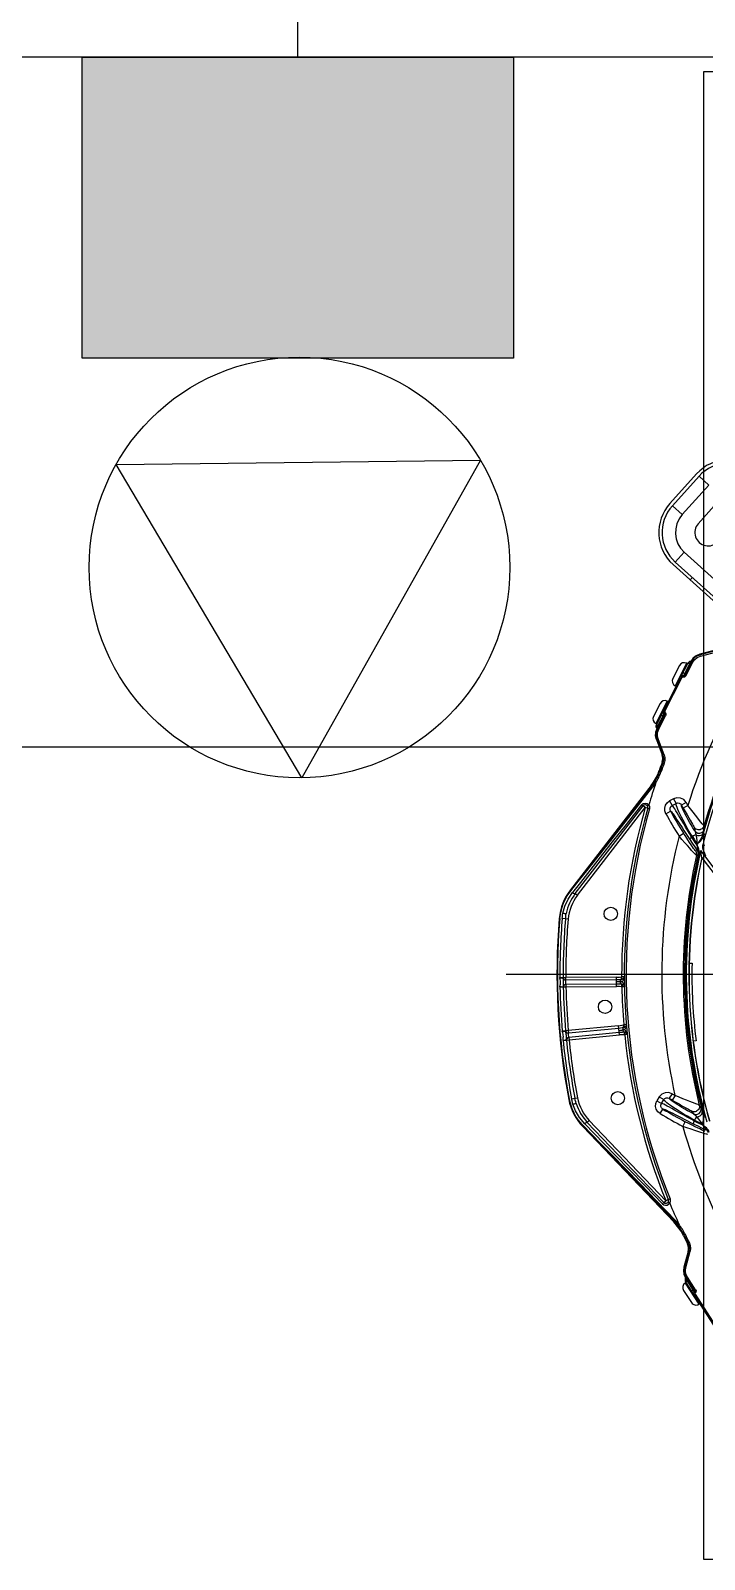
# Model space of a CAD drawing. Header units: metres. Extents: x -367 to 374, y -238 to 224.
# Drawn here: x 350.144 to 350.397, y 176.495 to 177.07 of the extents above; entities that cross this region are included whole.
import ezdxf
from ezdxf.enums import TextEntityAlignment as Align

# ---------------------------------------------------------------- set-up
doc = ezdxf.new("R2010")
doc.units = ezdxf.units.M
for name, color, linetype in [('ARCOND3', 3, 'Continuous'), ('EL-FIO', 3, 'Continuous'), ('ELE-ALIMENTADORES', 160, 'Continuous'), ('LA_BAU_BASES GERAIS_R00$0$ARQ-XREF-ATT', 8, 'Continuous'), ('LA_BAU_BASES GERAIS_R00$0$BASE', 253, 'Continuous'), ('LA_BAU_BASES GERAIS_R00$0$dutos', 31, 'Continuous')]:
    doc.layers.add(name, color=color, linetype=linetype)
doc.styles.add('LA_BAU_BASES GERAIS_R00$0$R60-125-RS', font='romans.shx', dxfattribs={"height": 0.19})
doc.styles.add('LA_BAU_BASES GERAIS_R00$0$R80-100-RS', font='romans.shx', dxfattribs={"height": 0.203})

# ---------------------------------------------------------------- blocks, each defined once
blk = doc.blocks.new('LA_BAU_BASES GERAIS_R00$0$LA_BAU_ALVENARIA SUPERIOR_R01')
at = {"layer": 'LA_BAU_BASES GERAIS_R00$0$BASE', "linetype": 'Continuous'}
for p, q in [((254.7, 177.05958), (245.4, 177.05958)), ((254.7, 176.8), (245.4, 176.8))]:
    blk.add_line(p, q, dxfattribs=at)
blk = doc.blocks.new('LA_BAU_BASES GERAIS_R00$0$A$C2E3D5B4E')
at = {"layer": 'LA_BAU_BASES GERAIS_R00$0$dutos', "color": 251}
for p, q in [((-16.35307, -1.45547), (-16.35307, -0.89577)), ((-16.35307, -0.89577), (-16.32432, -0.89577)), ((-16.3658, -1.05832), (-16.35576, -1.04717)), ((-16.36487, -1.05915), (-16.35483, -1.04801)), ((-16.35111, -1.05135), (-16.36115, -1.0625)), ((-16.35111, -1.05135), (-16.35483, -1.04801)), ((-16.3471, -1.05698), (-16.35513, -1.0659)), ((-16.36487, -1.05915), (-16.36115, -1.0625)), ((-16.36041, -1.07662), (-16.36376, -1.08034)), ((-16.34368, -1.09842), (-16.36376, -1.08034)), ((-16.36041, -1.07662), (-16.34781, -1.08797)), ((-16.34452, -1.09934), (-16.36459, -1.08127)), ((-16.35815, -1.08707), (-16.35731, -1.08614)), ((-16.34864, -1.11341), (-16.35453, -1.115)), ((-16.35445, -1.11521), (-16.35453, -1.115)), ((-16.34834, -1.11357), (-16.35445, -1.11521)), ((-16.35432, -1.1157), (-16.35445, -1.11521)), ((-16.35432, -1.1157), (-16.34821, -1.11405)), ((-16.36219, -1.11926), (-16.36469, -1.12416)), ((-16.3595, -1.11838), (-16.36382, -1.12685)), ((-16.36163, -1.12347), (-16.35896, -1.11823)), ((-16.3583, -1.11833), (-16.36049, -1.12263)), ((-16.3602, -1.12286), (-16.35761, -1.11777)), ((-16.35832, -1.11899), (-16.36015, -1.12258)), ((-16.35975, -1.12308), (-16.35716, -1.118)), ((-16.35913, -1.11857), (-16.3595, -1.11838)), ((-16.35821, -1.11877), (-16.35902, -1.11835)), ((-16.35897, -1.11826), (-16.359, -1.11832)), ((-16.35885, -1.11809), (-16.35897, -1.11826)), ((-16.35873, -1.11793), (-16.35896, -1.11823)), ((-16.35866, -1.11795), (-16.35885, -1.11809)), ((-16.35841, -1.11774), (-16.35873, -1.11793)), ((-16.35804, -1.11768), (-16.35841, -1.11774)), ((-16.35839, -1.11776), (-16.358, -1.11771)), ((-16.35799, -1.11833), (-16.35832, -1.11899)), ((-16.35803, -1.11777), (-16.3583, -1.11833)), ((-16.35804, -1.11768), (-16.35787, -1.11766)), ((-16.35804, -1.11768), (-16.358, -1.11771)), ((-16.358, -1.11771), (-16.35803, -1.11777)), ((-16.35757, -1.1175), (-16.35799, -1.11833)), ((-16.35775, -1.11778), (-16.35765, -1.11766)), ((-16.35693, -1.1164), (-16.35773, -1.11757)), ((-16.35772, -1.11757), (-16.35773, -1.11757)), ((-16.35768, -1.11762), (-16.35756, -1.11748)), ((-16.35765, -1.11749), (-16.35763, -1.11746)), ((-16.35764, -1.11769), (-16.35765, -1.11766)), ((-16.35763, -1.11746), (-16.35762, -1.11745)), ((-16.35762, -1.11745), (-16.35756, -1.11748)), ((-16.35716, -1.118), (-16.35761, -1.11777)), ((-16.35756, -1.11748), (-16.35757, -1.1175)), ((-16.36813, -1.13624), (-16.36171, -1.12363)), ((-16.36769, -1.13646), (-16.36127, -1.12386)), ((-16.36345, -1.12704), (-16.36382, -1.12685)), ((-16.36145, -1.12331), (-16.36171, -1.12363)), ((-16.36127, -1.12386), (-16.36171, -1.12363)), ((-16.36108, -1.12312), (-16.36145, -1.12331)), ((-16.36084, -1.12191), (-16.36002, -1.12233)), ((-16.36074, -1.12359), (-16.36067, -1.1231)), ((-16.36035, -1.12357), (-16.36074, -1.12359)), ((-16.36071, -1.12307), (-16.36049, -1.12263)), ((-16.36055, -1.12305), (-16.36071, -1.12307)), ((-16.36071, -1.12307), (-16.36067, -1.1231)), ((-16.36038, -1.12297), (-16.36055, -1.12305)), ((-16.36027, -1.12282), (-16.36038, -1.12297)), ((-16.36, -1.12339), (-16.36035, -1.12357)), ((-16.3602, -1.12286), (-16.35975, -1.12308)), ((-16.35975, -1.12308), (-16.36, -1.12339)), ((-16.36677, -1.13264), (-16.37108, -1.14111)), ((-16.3664, -1.13283), (-16.36677, -1.13264)), ((-16.36946, -1.13351), (-16.37195, -1.13842)), ((-16.37089, -1.14164), (-16.36815, -1.13626)), ((-16.37046, -1.143), (-16.36787, -1.13791)), ((-16.36823, -1.13781), (-16.37042, -1.14211)), ((-16.37002, -1.14323), (-16.36743, -1.13814)), ((-16.36874, -1.13809), (-16.36901, -1.13795)), ((-16.36845, -1.13824), (-16.36874, -1.13809)), ((-16.36819, -1.13837), (-16.36845, -1.13824)), ((-16.36823, -1.13781), (-16.36806, -1.13749)), ((-16.36818, -1.13704), (-16.36795, -1.13739)), ((-16.36769, -1.13646), (-16.36813, -1.13624)), ((-16.36806, -1.13749), (-16.368, -1.13738)), ((-16.36799, -1.13738), (-16.368, -1.13738)), ((-16.36795, -1.13739), (-16.36799, -1.13738)), ((-16.3676, -1.13704), (-16.36795, -1.13739)), ((-16.36743, -1.13814), (-16.36787, -1.13791)), ((-16.36732, -1.13776), (-16.36743, -1.13814)), ((-16.37071, -1.14129), (-16.37108, -1.14111)), ((-16.37089, -1.14164), (-16.37099, -1.14199)), ((-16.37099, -1.14199), (-16.37096, -1.14237)), ((-16.37098, -1.14197), (-16.37087, -1.14161)), ((-16.37094, -1.14236), (-16.37098, -1.14197)), ((-16.37094, -1.14226), (-16.37097, -1.14192)), ((-16.37096, -1.14237), (-16.37079, -1.14271)), ((-16.37087, -1.14161), (-16.37094, -1.1419)), ((-16.37094, -1.1419), (-16.37089, -1.14225)), ((-16.37074, -1.14272), (-16.37094, -1.14236)), ((-16.37089, -1.14225), (-16.37067, -1.14259)), ((-16.37082, -1.14152), (-16.37001, -1.14193)), ((-16.37077, -1.14271), (-16.37079, -1.14271)), ((-16.37074, -1.14272), (-16.37077, -1.14271)), ((-16.37067, -1.14259), (-16.37074, -1.14272)), ((-16.37069, -1.14302), (-16.37074, -1.14318)), ((-16.37074, -1.14318), (-16.37073, -1.14316)), ((-16.37067, -1.14321), (-16.37074, -1.14318)), ((-16.37073, -1.14316), (-16.37071, -1.14312)), ((-16.3707, -1.14303), (-16.3707, -1.14302)), ((-16.37056, -1.14238), (-16.37067, -1.14259)), ((-16.37063, -1.14304), (-16.37067, -1.14321)), ((-16.37066, -1.14319), (-16.37067, -1.14321)), ((-16.37043, -1.14274), (-16.37066, -1.14319)), ((-16.37054, -1.14288), (-16.37058, -1.14303)), ((-16.37055, -1.14302), (-16.37058, -1.14303)), ((-16.37042, -1.14211), (-16.37056, -1.14238)), ((-16.37046, -1.143), (-16.37002, -1.14323)), ((-16.37006, -1.14203), (-16.37043, -1.14274)), ((-16.3709, -1.14712), (-16.37068, -1.14706)), ((-16.3709, -1.14712), (-16.36872, -1.15281)), ((-16.37021, -1.14688), (-16.37068, -1.14706)), ((-16.37068, -1.14706), (-16.36841, -1.15297)), ((-16.36795, -1.15279), (-16.37021, -1.14688)), ((-16.36841, -1.15297), (-16.36872, -1.15281)), ((-16.36841, -1.15581), (-16.36871, -1.15566)), ((-16.36795, -1.15279), (-16.36841, -1.15297)), ((-16.36794, -1.15599), (-16.36841, -1.15581)), ((-16.37059, -1.1606), (-16.3729, -1.16441)), ((-16.36996, -1.15904), (-16.36987, -1.15879)), ((-16.36917, -1.15932), (-16.36996, -1.15904)), ((-16.3729, -1.16441), (-16.40322, -1.20362)), ((-16.37849, -1.17288), (-16.37225, -1.16491)), ((-16.37264, -1.16461), (-16.3729, -1.16441)), ((-16.37147, -1.16293), (-16.37104, -1.16319)), ((-16.40137, -1.20505), (-16.37586, -1.17206)), ((-16.40058, -1.20566), (-16.37506, -1.17267)), ((-16.37647, -1.17161), (-16.37588, -1.17114)), ((-16.37506, -1.17267), (-16.37586, -1.17206)), ((-16.37343, -1.17314), (-16.37506, -1.17267)), ((-16.37434, -1.17113), (-16.37372, -1.17163)), ((-16.37372, -1.17163), (-16.37427, -1.17206)), ((-16.36444, -1.16937), (-16.36595, -1.1702)), ((-16.36595, -1.1702), (-16.36499, -1.17195)), ((-16.36499, -1.17195), (-16.36348, -1.17113)), ((-16.36444, -1.16937), (-16.36348, -1.17113)), ((-16.3597, -1.17074), (-16.36145, -1.17171)), ((-16.35906, -1.17188), (-16.3608, -1.17287)), ((-16.36733, -1.17497), (-16.36558, -1.174)), ((-16.36234, -1.1834), (-16.36065, -1.18234)), ((-16.35764, -1.18375), (-16.35734, -1.1836)), ((-16.35659, -1.18012), (-16.35648, -1.18138)), ((-16.35303, -1.18152), (-16.35325, -1.18241)), ((-16.35282, -1.18253), (-16.35325, -1.18241)), ((-16.35287, -1.18084), (-16.35297, -1.1796)), ((-16.35555, -1.18876), (-16.3561, -1.18907)), ((-16.3558, -1.19064), (-16.35525, -1.19034)), ((-16.35478, -1.19024), (-16.35519, -1.19015)), ((-16.34687, -1.19852), (-16.35419, -1.18885)), ((-16.35343, -1.18704), (-16.35337, -1.18665)), ((-16.35337, -1.18665), (-16.3527, -1.18682)), ((-16.39202, -1.19138), (-16.39945, -1.20081)), ((-16.35379, -1.19143), (-16.35379, -1.19146)), ((-16.34645, -1.20095), (-16.35379, -1.19146)), ((-16.39945, -1.20081), (-16.4024, -1.20456)), ((-16.40322, -1.20362), (-16.40309, -1.20372)), ((-16.40137, -1.20505), (-16.40058, -1.20566)), ((-16.40709, -1.21276), (-16.40729, -1.21436)), ((-16.4072, -1.21437), (-16.407, -1.21283)), ((-16.40673, -1.21108), (-16.40709, -1.21276)), ((-16.4074, -1.21435), (-16.4072, -1.21437)), ((-16.40407, -1.21463), (-16.40631, -1.21444)), ((-15.81678, -1.23542), (-16.42738, -1.23542)), ((-16.38404, -1.23729), (-16.38414, -1.23633)), ((-16.38295, -1.23629), (-16.38395, -1.23629)), ((-16.38372, -1.2371), (-16.38395, -1.23629)), ((-16.38304, -1.23671), (-16.38295, -1.23629)), ((-16.35855, -1.23123), (-16.35747, -1.23125)), ((-16.40719, -1.23665), (-16.40495, -1.23664)), ((-16.40715, -1.24014), (-16.4049, -1.2401)), ((-16.38594, -1.23649), (-16.40495, -1.23664)), ((-16.40494, -1.23803), (-16.40495, -1.23664)), ((-16.40494, -1.2375), (-16.38594, -1.23735)), ((-16.40493, -1.23837), (-16.40494, -1.23803)), ((-16.38592, -1.23908), (-16.40491, -1.23923)), ((-16.40491, -1.23923), (-16.4049, -1.2401)), ((-16.4049, -1.2401), (-16.38592, -1.23995)), ((-16.38592, -1.23995), (-16.38594, -1.23649)), ((-16.38366, -1.23916), (-16.3839, -1.24012)), ((-16.3834, -1.24011), (-16.3839, -1.24012)), ((-16.38368, -1.23725), (-16.38372, -1.2371)), ((-16.3835, -1.23921), (-16.38366, -1.23916)), ((-16.3829, -1.2401), (-16.3834, -1.24011)), ((-16.38305, -1.23959), (-16.38323, -1.23938)), ((-16.40404, -1.25658), (-16.40628, -1.25677)), ((-16.38514, -1.25475), (-16.40404, -1.25658)), ((-16.40404, -1.25658), (-16.40396, -1.25744)), ((-16.40396, -1.25744), (-16.38506, -1.25561)), ((-16.38489, -1.25733), (-16.4038, -1.25917)), ((-16.4038, -1.25917), (-16.40372, -1.26003)), ((-16.40372, -1.26003), (-16.38481, -1.25819)), ((-16.38481, -1.25819), (-16.38514, -1.25475)), ((-16.38315, -1.25537), (-16.38334, -1.25442)), ((-16.38216, -1.25428), (-16.38315, -1.25436)), ((-16.38281, -1.2553), (-16.38315, -1.25436)), ((-16.38264, -1.2572), (-16.3828, -1.25818)), ((-16.3818, -1.25808), (-16.3828, -1.25818)), ((-16.38223, -1.25736), (-16.38264, -1.2572)), ((-16.38222, -1.25471), (-16.38216, -1.25428)), ((-16.40595, -1.26025), (-16.40372, -1.26003)), ((-16.35593, -1.26046), (-16.35701, -1.26059)), ((-16.40275, -1.28225), (-16.40055, -1.28182)), ((-16.36979, -1.28149), (-16.37069, -1.28296)), ((-16.36979, -1.28149), (-16.36808, -1.28253)), ((-16.365, -1.28031), (-16.36603, -1.28202)), ((-16.36388, -1.28097), (-16.36489, -1.2827)), ((-16.40363, -1.28241), (-16.40383, -1.28245)), ((-16.40372, -1.28243), (-16.40273, -1.28589)), ((-16.40327, -1.28394), (-16.40363, -1.28241)), ((-16.40273, -1.28589), (-16.401, -1.28932)), ((-16.40127, -1.28675), (-16.40225, -1.28428)), ((-16.40104, -1.28397), (-16.40123, -1.28334)), ((-16.37069, -1.28296), (-16.36898, -1.284)), ((-16.36949, -1.28778), (-16.36847, -1.28607)), ((-16.36898, -1.284), (-16.36808, -1.28253)), ((-16.35762, -1.28687), (-16.35689, -1.28791)), ((-16.35403, -1.28564), (-16.35474, -1.28462)), ((-16.35383, -1.28631), (-16.35358, -1.28722)), ((-16.35317, -1.28711), (-16.35358, -1.28722)), ((-16.401, -1.28932), (-16.39843, -1.29257)), ((-16.39843, -1.29257), (-16.39855, -1.29269)), ((-16.39855, -1.29269), (-16.3643, -1.32852)), ((-16.39614, -1.29038), (-16.39686, -1.29107)), ((-16.36804, -1.32122), (-16.39686, -1.29107)), ((-16.36731, -1.32053), (-16.39614, -1.29038)), ((-16.36096, -1.2926), (-16.36002, -1.29083)), ((-16.35671, -1.29054), (-16.35653, -1.29026)), ((-16.37098, -1.32105), (-16.36406, -1.32829)), ((-16.37072, -1.32069), (-16.36371, -1.32794)), ((-16.3686, -1.32172), (-16.3681, -1.32208)), ((-16.36804, -1.32122), (-16.36731, -1.32053)), ((-16.36574, -1.31989), (-16.36731, -1.32053)), ((-16.36689, -1.32217), (-16.36633, -1.3219)), ((-16.36646, -1.32105), (-16.36587, -1.32142)), ((-16.36633, -1.3219), (-16.36587, -1.32142)), ((-16.3643, -1.32851), (-16.36406, -1.32829)), ((-16.36161, -1.33206), (-16.3643, -1.32852)), ((-16.36233, -1.32953), (-16.36272, -1.32984)), ((-16.36006, -1.33318), (-16.36081, -1.33355)), ((-16.3607, -1.33378), (-16.36081, -1.33355)), ((-16.35893, -1.33961), (-16.3605, -1.3455)), ((-16.35864, -1.33942), (-16.36028, -1.34554)), ((-16.35979, -1.34567), (-16.35816, -1.33955)), ((-16.35893, -1.33659), (-16.35922, -1.33678)), ((-16.35893, -1.33659), (-16.35849, -1.33637)), ((-16.35864, -1.33942), (-16.35893, -1.33961)), ((-16.35816, -1.33955), (-16.35864, -1.33942)), ((-16.36028, -1.34554), (-16.3605, -1.3455)), ((-16.35979, -1.34567), (-16.36028, -1.34554)), ((-16.3605, -1.34823), (-16.35988, -1.34956)), ((-16.36005, -1.35016), (-16.36008, -1.35044)), ((-16.36008, -1.35044), (-16.36003, -1.3507)), ((-16.35993, -1.34988), (-16.36005, -1.35016)), ((-16.36004, -1.35021), (-16.36005, -1.3506)), ((-16.36005, -1.3506), (-16.3599, -1.35097)), ((-16.35971, -1.35127), (-16.36005, -1.3515)), ((-16.35988, -1.34986), (-16.36004, -1.35021)), ((-16.36003, -1.3507), (-16.35992, -1.35095)), ((-16.35999, -1.35078), (-16.3599, -1.35098)), ((-16.35993, -1.3494), (-16.35987, -1.34937)), ((-16.35992, -1.34941), (-16.35993, -1.3494)), ((-16.35993, -1.34988), (-16.35987, -1.34972)), ((-16.35993, -1.34988), (-16.3599, -1.34986)), ((-16.35991, -1.34944), (-16.35992, -1.34941)), ((-16.35665, -1.35599), (-16.35992, -1.35095)), ((-16.3599, -1.34986), (-16.35988, -1.34986)), ((-16.35988, -1.34956), (-16.35987, -1.34955)), ((-16.35988, -1.34986), (-16.35984, -1.34991)), ((-16.35987, -1.34937), (-16.35985, -1.34939)), ((-16.35981, -1.34953), (-16.35987, -1.34937)), ((-16.35985, -1.34939), (-16.35934, -1.35016)), ((-16.35984, -1.34991), (-16.3595, -1.35043)), ((-16.35959, -1.3509), (-16.35984, -1.35106)), ((-16.3597, -1.34968), (-16.35976, -1.34953)), ((-16.35922, -1.34928), (-16.35964, -1.34955)), ((-16.35653, -1.35434), (-16.35964, -1.34955)), ((-16.35908, -1.35057), (-16.35959, -1.3509)), ((-16.3595, -1.35043), (-16.35687, -1.35448)), ((-16.35934, -1.35016), (-16.35894, -1.35077)), ((-16.35611, -1.35406), (-16.35922, -1.34928)), ((-16.35894, -1.35077), (-16.35675, -1.35415)), ((-16.36064, -1.35427), (-16.35765, -1.35888)), ((-16.36005, -1.3515), (-16.35488, -1.35947)), ((-16.35766, -1.35442), (-16.3569, -1.35392)), ((-16.3566, -1.35489), (-16.35687, -1.35448)), ((-16.35674, -1.35523), (-16.35676, -1.35565)), ((-16.35676, -1.35565), (-16.35661, -1.35603)), ((-16.35664, -1.35432), (-16.35675, -1.35415)), ((-16.35659, -1.35438), (-16.35664, -1.35432)), ((-16.3562, -1.35576), (-16.35661, -1.35603)), ((-16.34561, -1.37298), (-16.35661, -1.35603)), ((-16.35654, -1.35474), (-16.3566, -1.35489)), ((-16.3566, -1.35489), (-16.35656, -1.35486)), ((-16.35659, -1.35438), (-16.35653, -1.35455)), ((-16.35617, -1.35518), (-16.35656, -1.35486)), ((-16.35653, -1.35455), (-16.35654, -1.35474)), ((-16.35653, -1.35434), (-16.35611, -1.35406)), ((-16.34849, -1.36763), (-16.3562, -1.35576)), ((-16.35599, -1.35483), (-16.35617, -1.35518)), ((-16.35453, -1.35924), (-16.35488, -1.35947)), ((-16.32432, -1.45547), (-16.35307, -1.45547))]:
    blk.add_line(p, q, dxfattribs=at)
for points in [[(-16.35769, -1.11756), (-16.3569, -1.1164), (-16.35586, -1.11555), (-16.35453, -1.115)], [(-16.35445, -1.11521), (-16.35567, -1.1157), (-16.35674, -1.11654), (-16.35761, -1.11777)], [(-16.35458, -1.11501), (-16.35588, -1.11555), (-16.35693, -1.1164)], [(-16.35897, -1.11825), (-16.35874, -1.11795), (-16.35839, -1.11776)], [(-16.35806, -1.11785), (-16.35839, -1.11785), (-16.35866, -1.11795)], [(-16.35806, -1.11785), (-16.35789, -1.11784), (-16.35775, -1.11778)], [(-16.35765, -1.11749), (-16.35765, -1.11748), (-16.35765, -1.11748), (-16.35768, -1.11753), (-16.35776, -1.1176), (-16.35787, -1.11766), (-16.358, -1.11768), (-16.35804, -1.11768)], [(-16.358, -1.11771), (-16.35783, -1.1177), (-16.35768, -1.11762)], [(-16.35787, -1.11766), (-16.35773, -1.11758), (-16.35762, -1.11745)], [(-16.35716, -1.118), (-16.35644, -1.11694), (-16.3555, -1.11618), (-16.35432, -1.1157)], [(-16.36071, -1.12307), (-16.3611, -1.1231), (-16.36145, -1.12329), (-16.3617, -1.12361)], [(-16.3602, -1.12286), (-16.36032, -1.123), (-16.36048, -1.12309), (-16.36108, -1.12312)], [(-16.36027, -1.12282), (-16.36024, -1.12275), (-16.36015, -1.12258)], [(-16.37006, -1.14203), (-16.36807, -1.13812), (-16.36798, -1.13794), (-16.36794, -1.13788)], [(-16.368, -1.13738), (-16.3682, -1.13704), (-16.36825, -1.13665), (-16.36815, -1.13626)], [(-16.36813, -1.13624), (-16.36824, -1.13664), (-16.36818, -1.13704)], [(-16.368, -1.13738), (-16.36792, -1.13752), (-16.36789, -1.1377), (-16.36794, -1.13788)], [(-16.36795, -1.13739), (-16.36785, -1.13755), (-16.36782, -1.13773), (-16.36787, -1.13791)], [(-16.3676, -1.13704), (-16.36738, -1.13737), (-16.36732, -1.13776)], [(-16.3707, -1.14302), (-16.37117, -1.14435), (-16.37125, -1.1457), (-16.37092, -1.14707)], [(-16.3709, -1.14712), (-16.37123, -1.14572), (-16.37115, -1.14438), (-16.37073, -1.14318)], [(-16.37046, -1.143), (-16.37091, -1.14423), (-16.37101, -1.14559), (-16.37068, -1.14706)], [(-16.37079, -1.14271), (-16.37071, -1.14285), (-16.37069, -1.14302)], [(-16.37079, -1.14271), (-16.37075, -1.14275), (-16.3707, -1.14288), (-16.37069, -1.143), (-16.37071, -1.1431), (-16.37072, -1.14313)], [(-16.37074, -1.14272), (-16.37065, -1.14287), (-16.37063, -1.14304)], [(-16.37067, -1.14259), (-16.37057, -1.14273), (-16.37054, -1.14288)], [(-16.37021, -1.14688), (-16.37051, -1.14563), (-16.37045, -1.14443), (-16.37002, -1.14323)], [(-16.36841, -1.15297), (-16.36818, -1.15391), (-16.36818, -1.15487), (-16.36841, -1.15581)], [(-16.36795, -1.15279), (-16.36768, -1.15385), (-16.36768, -1.15493), (-16.36794, -1.15599)], [(-16.37059, -1.1606), (-16.37036, -1.16008), (-16.37015, -1.15956), (-16.36996, -1.15904)], [(-16.37264, -1.16461), (-16.37877, -1.17253), (-16.38425, -1.17959), (-16.3891, -1.18584), (-16.39337, -1.19133), (-16.39709, -1.19609), (-16.40032, -1.2002), (-16.40309, -1.20372)], [(-16.37147, -1.16293), (-16.37184, -1.1635), (-16.37223, -1.16406), (-16.37264, -1.16461)], [(-16.37225, -1.16491), (-16.37244, -1.16477), (-16.37258, -1.16466), (-16.37264, -1.16461)], [(-16.37104, -1.16319), (-16.37143, -1.16378), (-16.37183, -1.16435), (-16.37225, -1.16491)], [(-16.40304, -1.20398), (-16.40027, -1.2005), (-16.39702, -1.19641), (-16.39327, -1.19167), (-16.38895, -1.1862), (-16.38404, -1.17996), (-16.37849, -1.17288)], [(-16.37647, -1.17161), (-16.38229, -1.17902), (-16.38746, -1.18559), (-16.39202, -1.19138)], [(-16.37647, -1.17161), (-16.37616, -1.17184), (-16.37594, -1.172), (-16.37586, -1.17206)], [(-16.37588, -1.17114), (-16.37512, -1.17096), (-16.37434, -1.17113)], [(-16.36733, -1.17497), (-16.3677, -1.17394), (-16.36774, -1.17284), (-16.36744, -1.17178), (-16.36682, -1.17087), (-16.36595, -1.1702)], [(-16.36558, -1.174), (-16.36576, -1.17344), (-16.36571, -1.17285), (-16.36544, -1.17233), (-16.36499, -1.17195)], [(-16.36062, -1.17881), (-16.36193, -1.17659), (-16.36252, -1.17558), (-16.36306, -1.17467), (-16.36355, -1.17388), (-16.36397, -1.1732), (-16.36433, -1.17266), (-16.36463, -1.17227), (-16.36485, -1.17202), (-16.36499, -1.17195)], [(-16.3597, -1.17074), (-16.36059, -1.1697), (-16.36179, -1.16908), (-16.36313, -1.16896), (-16.36444, -1.16937)], [(-16.35734, -1.1836), (-16.35815, -1.18226), (-16.35889, -1.181), (-16.35958, -1.17977), (-16.36023, -1.17858), (-16.36085, -1.17741), (-16.36143, -1.17629), (-16.36196, -1.17523), (-16.36242, -1.17427), (-16.3628, -1.17342), (-16.36311, -1.17269), (-16.36334, -1.17208), (-16.36349, -1.17161), (-16.36353, -1.17128), (-16.36348, -1.17113)], [(-16.36348, -1.17113), (-16.36292, -1.17095), (-16.36234, -1.171), (-16.36182, -1.17127), (-16.36145, -1.17171)], [(-16.35648, -1.18138), (-16.35716, -1.18028), (-16.35781, -1.17918), (-16.35844, -1.17811), (-16.35904, -1.17707), (-16.35958, -1.17608), (-16.36007, -1.17517), (-16.36048, -1.17434), (-16.36084, -1.17362), (-16.36111, -1.173), (-16.36132, -1.17249), (-16.36145, -1.1721), (-16.36149, -1.17184), (-16.36145, -1.17171)], [(-16.3608, -1.17287), (-16.36006, -1.17417), (-16.35935, -1.17539), (-16.3587, -1.1765), (-16.35814, -1.17746), (-16.35728, -1.1789)], [(-16.35465, -1.17748), (-16.35535, -1.17661), (-16.35617, -1.17559), (-16.35707, -1.17444), (-16.35805, -1.17319), (-16.35906, -1.17188)], [(-16.36558, -1.174), (-16.36544, -1.17405), (-16.36522, -1.17425), (-16.36493, -1.1746), (-16.36458, -1.17508), (-16.36416, -1.17568), (-16.36368, -1.1764), (-16.36314, -1.17723), (-16.36255, -1.17815)], [(-16.36255, -1.17815), (-16.36123, -1.18021), (-16.36052, -1.18132), (-16.35979, -1.18245), (-16.35905, -1.18358), (-16.3583, -1.18472)], [(-16.35764, -1.18375), (-16.35845, -1.18244), (-16.35921, -1.18119), (-16.35993, -1.17999), (-16.36062, -1.17881)], [(-16.35297, -1.1796), (-16.35307, -1.17947), (-16.35328, -1.17919), (-16.35361, -1.17877), (-16.35465, -1.17748)], [(-16.3558, -1.19064), (-16.35591, -1.19054), (-16.35615, -1.19031), (-16.35651, -1.18994), (-16.357, -1.18943), (-16.35762, -1.18877), (-16.35836, -1.18795), (-16.35923, -1.18699), (-16.36021, -1.18589), (-16.36125, -1.18468), (-16.36234, -1.1834)], [(-16.3561, -1.18907), (-16.35618, -1.18898), (-16.35633, -1.18878), (-16.35656, -1.18847), (-16.35688, -1.18802), (-16.35729, -1.18744), (-16.3578, -1.18671), (-16.3584, -1.18581), (-16.3591, -1.18476), (-16.35985, -1.18359), (-16.36065, -1.18234)], [(-16.35764, -1.18375), (-16.35805, -1.18413), (-16.35828, -1.18448), (-16.3583, -1.18472)], [(-16.35559, -1.18677), (-16.35628, -1.18577), (-16.35696, -1.18476), (-16.35764, -1.18375)], [(-16.35607, -1.18291), (-16.35647, -1.18306), (-16.35691, -1.1833), (-16.35734, -1.1836)], [(-16.35734, -1.1836), (-16.35673, -1.18453), (-16.35612, -1.18546), (-16.3555, -1.18639)], [(-16.35728, -1.1789), (-16.35699, -1.1794), (-16.35678, -1.17976), (-16.35665, -1.17999), (-16.35658, -1.18012)], [(-16.35297, -1.1796), (-16.35313, -1.17999), (-16.35336, -1.18034), (-16.35367, -1.18063), (-16.35403, -1.18085), (-16.35442, -1.18099), (-16.35482, -1.18105), (-16.35522, -1.18102), (-16.35557, -1.18093), (-16.35588, -1.18079), (-16.35614, -1.18062), (-16.35637, -1.1804), (-16.35659, -1.18012)], [(-16.35648, -1.18138), (-16.35633, -1.18173), (-16.35619, -1.18224), (-16.35585, -1.18405)], [(-16.35648, -1.18138), (-16.35595, -1.18193), (-16.35526, -1.18224), (-16.3545, -1.18228), (-16.35378, -1.18202)], [(-16.35607, -1.18291), (-16.35537, -1.18315), (-16.35465, -1.1832), (-16.35399, -1.18306), (-16.3535, -1.18275), (-16.35323, -1.1823)], [(-16.35585, -1.18405), (-16.35567, -1.1852), (-16.3555, -1.18639)], [(-16.35325, -1.18241), (-16.35378, -1.18378), (-16.35452, -1.18508), (-16.3555, -1.18639)], [(-16.3555, -1.18639), (-16.35431, -1.18529), (-16.35344, -1.18404), (-16.35282, -1.18253)], [(-16.35378, -1.18202), (-16.35321, -1.18152), (-16.35287, -1.18084)], [(-16.35287, -1.18084), (-16.35291, -1.18104), (-16.35303, -1.18152)], [(-16.3583, -1.18472), (-16.35739, -1.18608), (-16.35648, -1.18743), (-16.35555, -1.18876)], [(-16.3558, -1.19064), (-16.35575, -1.1901), (-16.35585, -1.18956), (-16.3561, -1.18907)], [(-16.3556, -1.18677), (-16.35555, -1.18714), (-16.35551, -1.18747), (-16.35548, -1.18778), (-16.35546, -1.18805), (-16.35545, -1.18829), (-16.35544, -1.18849), (-16.35545, -1.18865), (-16.35547, -1.18874), (-16.35549, -1.18879), (-16.35552, -1.18879), (-16.35555, -1.18876)], [(-16.35519, -1.19015), (-16.35512, -1.18965), (-16.35513, -1.1892), (-16.35518, -1.1888), (-16.35524, -1.18842), (-16.35532, -1.18803), (-16.3554, -1.18765), (-16.35547, -1.18732), (-16.35553, -1.18703), (-16.3556, -1.18677)], [(-16.35478, -1.19024), (-16.35471, -1.18976), (-16.35471, -1.18926), (-16.35478, -1.18876), (-16.35491, -1.18831), (-16.35506, -1.18793), (-16.3552, -1.18759), (-16.35534, -1.18729), (-16.35547, -1.18702), (-16.35559, -1.18677)], [(-16.35555, -1.18876), (-16.35531, -1.18925), (-16.3552, -1.18979), (-16.35525, -1.19034)], [(-16.35519, -1.19015), (-16.35522, -1.19025), (-16.35524, -1.19032), (-16.35525, -1.19034)], [(-16.35386, -1.19103), (-16.3539, -1.19085), (-16.35394, -1.19065), (-16.35398, -1.19042), (-16.35402, -1.19016), (-16.35407, -1.18988), (-16.35411, -1.18957), (-16.35415, -1.18922), (-16.35419, -1.18885)], [(-16.35323, -1.18847), (-16.35336, -1.18796), (-16.35343, -1.18748), (-16.35343, -1.18704)], [(-16.35228, -1.191), (-16.35257, -1.19028), (-16.35283, -1.18963), (-16.35305, -1.18903), (-16.35323, -1.18847)], [(-16.35379, -1.19143), (-16.35379, -1.19139), (-16.3538, -1.1913), (-16.35386, -1.19103)], [(-16.35375, -1.19151), (-16.35282, -1.19279), (-16.35169, -1.19431), (-16.35039, -1.19602)], [(-16.407, -1.21283), (-16.40666, -1.21122), (-16.40614, -1.20952), (-16.40539, -1.20773), (-16.40438, -1.20588), (-16.40304, -1.20398)], [(-16.40309, -1.20372), (-16.40442, -1.20563), (-16.40544, -1.20751), (-16.4062, -1.20933), (-16.40673, -1.21108)], [(-16.40602, -1.21237), (-16.40529, -1.20976), (-16.40411, -1.20714), (-16.4024, -1.20456)], [(-16.40304, -1.20398), (-16.40309, -1.20388), (-16.40311, -1.20379), (-16.40309, -1.20372)], [(-16.4024, -1.20456), (-16.40216, -1.20483), (-16.40184, -1.20503), (-16.40155, -1.20511), (-16.40137, -1.20505)], [(-16.40631, -1.21444), (-16.40623, -1.21373), (-16.40614, -1.21305), (-16.40602, -1.21237)], [(-16.40602, -1.21237), (-16.40574, -1.21245), (-16.40539, -1.21252), (-16.40509, -1.21257), (-16.40487, -1.21258), (-16.40479, -1.21255)], [(-16.40507, -1.21455), (-16.40499, -1.21384), (-16.4049, -1.21318), (-16.40479, -1.21255)], [(-16.38594, -1.23649), (-16.38536, -1.23647), (-16.38474, -1.23641), (-16.38414, -1.23633)], [(-16.38414, -1.23633), (-16.38408, -1.23632), (-16.38401, -1.23631), (-16.38395, -1.23629)], [(-16.40718, -1.23686), (-16.40718, -1.23679), (-16.40719, -1.23672), (-16.40719, -1.23665)], [(-16.40718, -1.23686), (-16.40691, -1.2368), (-16.40659, -1.23675), (-16.40628, -1.23673), (-16.40604, -1.23673), (-16.40594, -1.23676)], [(-16.40714, -1.23996), (-16.40707, -1.23949), (-16.407, -1.23905), (-16.40695, -1.23862), (-16.40695, -1.23821), (-16.407, -1.23779), (-16.40709, -1.23735), (-16.40718, -1.23686)], [(-16.40715, -1.24014), (-16.40715, -1.24008), (-16.40714, -1.24002), (-16.40714, -1.23996)], [(-16.40714, -1.23996), (-16.40688, -1.24001), (-16.40655, -1.24004), (-16.40624, -1.24005), (-16.406, -1.24004), (-16.4059, -1.24001)], [(-16.40594, -1.23676), (-16.40594, -1.23672), (-16.40594, -1.23668), (-16.40594, -1.23664)], [(-16.40594, -1.23676), (-16.40576, -1.23714), (-16.4054, -1.23741), (-16.40494, -1.2375)], [(-16.4059, -1.24001), (-16.40588, -1.23977), (-16.40585, -1.23951), (-16.40582, -1.2392), (-16.4058, -1.23884), (-16.4058, -1.23844), (-16.40581, -1.23803), (-16.40583, -1.23764), (-16.40587, -1.2373), (-16.4059, -1.23702), (-16.40594, -1.23676)], [(-16.40491, -1.23923), (-16.40539, -1.23934), (-16.40574, -1.23962), (-16.4059, -1.24001)], [(-16.4059, -1.24012), (-16.4059, -1.24008), (-16.4059, -1.24005), (-16.4059, -1.24001)], [(-16.40491, -1.23923), (-16.40492, -1.23901), (-16.40492, -1.2387), (-16.40493, -1.23837)], [(-16.38594, -1.23736), (-16.38529, -1.23735), (-16.38462, -1.23732), (-16.38404, -1.23729)], [(-16.38442, -1.23821), (-16.38486, -1.23821), (-16.38537, -1.23822), (-16.38593, -1.23822)], [(-16.384, -1.23912), (-16.3846, -1.2391), (-16.38525, -1.23909), (-16.38592, -1.23908)], [(-16.38409, -1.24008), (-16.38471, -1.24002), (-16.38531, -1.23997), (-16.38592, -1.23995)], [(-16.38442, -1.23821), (-16.38435, -1.23781), (-16.38422, -1.23749), (-16.38404, -1.23729)], [(-16.38402, -1.23821), (-16.38415, -1.23821), (-16.38428, -1.23821), (-16.38442, -1.23821)], [(-16.384, -1.23912), (-16.38419, -1.23894), (-16.38433, -1.23862), (-16.38441, -1.23821)], [(-16.384, -1.23912), (-16.38403, -1.23932), (-16.38406, -1.23966), (-16.38409, -1.24008)], [(-16.3839, -1.24012), (-16.38397, -1.24011), (-16.38403, -1.24009), (-16.38409, -1.24008)], [(-16.38404, -1.23729), (-16.38391, -1.23729), (-16.3838, -1.23727), (-16.38368, -1.23725)], [(-16.38304, -1.23718), (-16.38316, -1.23744), (-16.38333, -1.23769), (-16.38353, -1.23791), (-16.38376, -1.23808), (-16.38402, -1.23821)], [(-16.38302, -1.23922), (-16.38314, -1.23896), (-16.38331, -1.23872), (-16.38351, -1.2385), (-16.38375, -1.23833), (-16.38402, -1.23821)], [(-16.38366, -1.23916), (-16.38377, -1.23914), (-16.38389, -1.23912), (-16.384, -1.23912)], [(-16.38368, -1.23725), (-16.3833, -1.23705), (-16.38304, -1.23671)], [(-16.38302, -1.23687), (-16.38312, -1.23699), (-16.38326, -1.2371), (-16.38345, -1.23719), (-16.38368, -1.23725)], [(-16.38366, -1.23916), (-16.38342, -1.23921), (-16.38323, -1.23929), (-16.38309, -1.2394), (-16.38299, -1.23952), (-16.38293, -1.23964), (-16.38291, -1.23975)], [(-16.38323, -1.23938), (-16.38336, -1.23928), (-16.3835, -1.23921)], [(-16.3829, -1.2401), (-16.38294, -1.23984), (-16.38305, -1.23959)], [(-16.38294, -1.23663), (-16.38297, -1.23691), (-16.38304, -1.23718)], [(-16.38294, -1.23663), (-16.38296, -1.23675), (-16.38302, -1.23687)], [(-16.38291, -1.23975), (-16.38294, -1.23948), (-16.38302, -1.23922)], [(-16.40625, -1.25698), (-16.40626, -1.25691), (-16.40627, -1.25684), (-16.40628, -1.25677)], [(-16.40625, -1.25698), (-16.40599, -1.2569), (-16.40567, -1.25683), (-16.40536, -1.25678), (-16.40512, -1.25677), (-16.40502, -1.25679)], [(-16.40596, -1.26007), (-16.40593, -1.25959), (-16.40589, -1.25915), (-16.40588, -1.25872), (-16.40591, -1.25831), (-16.406, -1.2579), (-16.40612, -1.25746), (-16.40625, -1.25698)], [(-16.40502, -1.25679), (-16.40502, -1.25675), (-16.40503, -1.25671), (-16.40503, -1.25667)], [(-16.40502, -1.25679), (-16.40481, -1.25715), (-16.40442, -1.25739), (-16.40396, -1.25744)], [(-16.40472, -1.26002), (-16.40471, -1.25979), (-16.40471, -1.25952), (-16.40471, -1.25922), (-16.40471, -1.25886), (-16.40474, -1.25844), (-16.40479, -1.25801), (-16.40485, -1.25763), (-16.40491, -1.25731), (-16.40497, -1.25703), (-16.40502, -1.25679)], [(-16.4038, -1.25917), (-16.40427, -1.25932), (-16.40459, -1.25962), (-16.40472, -1.26002)], [(-16.4038, -1.25917), (-16.40384, -1.2588), (-16.40389, -1.2583), (-16.40393, -1.25781), (-16.40396, -1.25744)], [(-16.38514, -1.25475), (-16.38456, -1.25467), (-16.38394, -1.25455), (-16.38334, -1.25442)], [(-16.38506, -1.25561), (-16.38441, -1.25554), (-16.38374, -1.25545), (-16.38315, -1.25537)], [(-16.38497, -1.25647), (-16.38441, -1.25641), (-16.38391, -1.25637), (-16.38347, -1.25632)], [(-16.383, -1.25719), (-16.38358, -1.25723), (-16.38423, -1.25727), (-16.38489, -1.25733)], [(-16.383, -1.25816), (-16.38361, -1.25815), (-16.38421, -1.25815), (-16.38481, -1.25819)], [(-16.38347, -1.25632), (-16.38333, -1.2563), (-16.3832, -1.25629), (-16.38307, -1.25628)], [(-16.383, -1.25719), (-16.3832, -1.25701), (-16.38337, -1.2567), (-16.38347, -1.25632)], [(-16.38346, -1.25632), (-16.38343, -1.25591), (-16.38332, -1.25558), (-16.38315, -1.25537)], [(-16.38334, -1.25442), (-16.38328, -1.2544), (-16.38322, -1.25439), (-16.38315, -1.25436)], [(-16.38315, -1.25537), (-16.38303, -1.25536), (-16.38292, -1.25533), (-16.38281, -1.2553)], [(-16.38218, -1.25517), (-16.38228, -1.25544), (-16.38242, -1.2557), (-16.3826, -1.25594), (-16.38282, -1.25613), (-16.38307, -1.25628)], [(-16.38199, -1.2572), (-16.38214, -1.25695), (-16.38233, -1.25673), (-16.38255, -1.25653), (-16.3828, -1.25638), (-16.38307, -1.25628)], [(-16.38264, -1.2572), (-16.38276, -1.25719), (-16.38287, -1.25718), (-16.383, -1.25719)], [(-16.383, -1.25719), (-16.383, -1.25739), (-16.383, -1.25774), (-16.383, -1.25816)], [(-16.3828, -1.25818), (-16.38287, -1.25817), (-16.38294, -1.25816), (-16.383, -1.25816)], [(-16.38213, -1.25463), (-16.38214, -1.25475), (-16.38218, -1.25487), (-16.38227, -1.255), (-16.3824, -1.25512), (-16.38258, -1.25522), (-16.38281, -1.2553)], [(-16.38281, -1.2553), (-16.38245, -1.25507), (-16.38222, -1.25471)], [(-16.38264, -1.2572), (-16.3824, -1.25723), (-16.3822, -1.2573), (-16.38205, -1.25739), (-16.38194, -1.2575), (-16.38187, -1.25762), (-16.38184, -1.25773)], [(-16.3818, -1.25808), (-16.38194, -1.25768), (-16.38223, -1.25736)], [(-16.38213, -1.25463), (-16.38213, -1.2549), (-16.38218, -1.25517)], [(-16.38184, -1.25773), (-16.38189, -1.25746), (-16.38199, -1.2572)], [(-16.40596, -1.26007), (-16.40569, -1.2601), (-16.40537, -1.2601), (-16.40505, -1.26009), (-16.40482, -1.26006), (-16.40472, -1.26002)], [(-16.40595, -1.26025), (-16.40596, -1.26019), (-16.40596, -1.26013), (-16.40596, -1.26007)], [(-16.40471, -1.26013), (-16.40471, -1.26009), (-16.40472, -1.26006), (-16.40472, -1.26002)], [(-16.40225, -1.28428), (-16.40244, -1.28362), (-16.4026, -1.28296), (-16.40275, -1.28225)], [(-16.40123, -1.28334), (-16.40139, -1.2827), (-16.40153, -1.28201)], [(-16.365, -1.28031), (-16.36629, -1.27985), (-16.36764, -1.27991), (-16.36886, -1.28048), (-16.36979, -1.28149)], [(-16.36808, -1.28253), (-16.36769, -1.2821), (-16.36716, -1.28185), (-16.36658, -1.28183), (-16.36603, -1.28202)], [(-16.35689, -1.28791), (-16.35803, -1.28729), (-16.35915, -1.28668), (-16.36023, -1.28606), (-16.36127, -1.28545), (-16.36223, -1.28487), (-16.36311, -1.28432), (-16.36388, -1.28382), (-16.36455, -1.28337), (-16.3651, -1.28297), (-16.36553, -1.28263), (-16.36584, -1.28236), (-16.366, -1.28215), (-16.36603, -1.28202)], [(-16.35726, -1.28362), (-16.3583, -1.28321), (-16.35952, -1.28274), (-16.36088, -1.2822), (-16.36235, -1.2816), (-16.36388, -1.28097)], [(-16.39842, -1.29231), (-16.39993, -1.29058), (-16.40113, -1.28885), (-16.40205, -1.28716), (-16.40276, -1.28553), (-16.40327, -1.28394)], [(-16.40225, -1.28428), (-16.40199, -1.28417), (-16.40167, -1.28407), (-16.40137, -1.28399), (-16.40114, -1.28395), (-16.40104, -1.28397)], [(-16.39784, -1.29166), (-16.39983, -1.28924), (-16.40127, -1.28675)], [(-16.36949, -1.28778), (-16.37033, -1.28708), (-16.37092, -1.28615), (-16.37118, -1.28508), (-16.3711, -1.28398), (-16.37069, -1.28296)], [(-16.36847, -1.28607), (-16.3689, -1.28567), (-16.36915, -1.28514), (-16.36918, -1.28456), (-16.36898, -1.284)], [(-16.36177, -1.28776), (-16.36401, -1.28649), (-16.36503, -1.28591), (-16.36595, -1.28539), (-16.36677, -1.28495), (-16.36747, -1.28458), (-16.36805, -1.28429), (-16.36851, -1.28409), (-16.36882, -1.28399), (-16.36898, -1.284)], [(-16.36846, -1.28607), (-16.36832, -1.28604), (-16.36803, -1.28611), (-16.3676, -1.28626), (-16.36706, -1.2865), (-16.36639, -1.28681), (-16.36562, -1.2872), (-16.36474, -1.28765), (-16.36376, -1.28815)], [(-16.35653, -1.29026), (-16.35789, -1.28951), (-16.35917, -1.28878), (-16.36038, -1.28807), (-16.36155, -1.28736), (-16.36267, -1.28666), (-16.36373, -1.28598), (-16.36471, -1.28533), (-16.36559, -1.28473), (-16.36635, -1.28418), (-16.36698, -1.2837), (-16.36749, -1.28329), (-16.36785, -1.28295), (-16.36805, -1.2827), (-16.36808, -1.28253)], [(-16.36489, -1.2827), (-16.3636, -1.28345), (-16.36237, -1.28416), (-16.36126, -1.2848), (-16.36029, -1.28535), (-16.35883, -1.28617)], [(-16.35671, -1.29054), (-16.35807, -1.28981), (-16.35936, -1.28911), (-16.36058, -1.28843), (-16.36177, -1.28776)], [(-16.35883, -1.28617), (-16.35832, -1.28645), (-16.35796, -1.28666), (-16.35773, -1.2868), (-16.35762, -1.28687)], [(-16.35474, -1.28462), (-16.35469, -1.28503), (-16.35472, -1.28545), (-16.35483, -1.28586), (-16.35503, -1.28623), (-16.3553, -1.28654), (-16.35563, -1.2868), (-16.35598, -1.28697), (-16.35633, -1.28707), (-16.35666, -1.2871), (-16.35698, -1.28708), (-16.35729, -1.28701), (-16.35762, -1.28687)], [(-16.35474, -1.28462), (-16.3549, -1.28455), (-16.35522, -1.28442), (-16.35571, -1.28422), (-16.35726, -1.28362)], [(-16.35689, -1.28791), (-16.35616, -1.28812), (-16.3554, -1.28805), (-16.35473, -1.2877), (-16.35423, -1.28712)], [(-16.35689, -1.28791), (-16.35659, -1.28814), (-16.35621, -1.28851), (-16.35502, -1.28991)], [(-16.35577, -1.28903), (-16.35505, -1.28889), (-16.35439, -1.28857), (-16.3539, -1.28813), (-16.35363, -1.28761), (-16.35361, -1.28709)], [(-16.35423, -1.28712), (-16.35399, -1.2864), (-16.35403, -1.28564)], [(-16.35403, -1.28564), (-16.35397, -1.28583), (-16.35383, -1.28631)], [(-16.35358, -1.28722), (-16.35334, -1.28864), (-16.35334, -1.29016), (-16.35354, -1.29176)], [(-16.35354, -1.29176), (-16.35308, -1.29024), (-16.35295, -1.28869), (-16.35317, -1.28711)], [(-16.39842, -1.29231), (-16.39845, -1.29241), (-16.39846, -1.2925), (-16.39843, -1.29257)], [(-16.39843, -1.29257), (-16.39531, -1.29578), (-16.39167, -1.29953), (-16.38747, -1.30388), (-16.38265, -1.30889), (-16.37717, -1.3146), (-16.37098, -1.32105)], [(-16.39842, -1.29231), (-16.39527, -1.2955), (-16.39161, -1.29923), (-16.38738, -1.30356), (-16.38251, -1.30855), (-16.37697, -1.31424), (-16.37072, -1.32069)], [(-16.39784, -1.29167), (-16.39761, -1.29136), (-16.39731, -1.29113), (-16.39704, -1.29103), (-16.39686, -1.29107)], [(-16.39784, -1.29166), (-16.39062, -1.29908), (-16.38613, -1.30369), (-16.381, -1.30897), (-16.37516, -1.31497), (-16.3686, -1.32172)], [(-16.36376, -1.28815), (-16.36159, -1.28927), (-16.36042, -1.28988), (-16.35923, -1.29049), (-16.35802, -1.2911), (-16.3568, -1.29172)], [(-16.35167, -1.29559), (-16.35182, -1.29556), (-16.35214, -1.29548), (-16.35264, -1.29534), (-16.35332, -1.29514), (-16.35419, -1.29488), (-16.35524, -1.29455), (-16.35647, -1.29415), (-16.35786, -1.29368), (-16.35938, -1.29316), (-16.36096, -1.2926)], [(-16.35272, -1.29438), (-16.35283, -1.29434), (-16.35306, -1.29425), (-16.35342, -1.29409), (-16.35392, -1.29386), (-16.35456, -1.29357), (-16.35537, -1.29318), (-16.35634, -1.29271), (-16.35747, -1.29215), (-16.35871, -1.29152), (-16.36002, -1.29083)], [(-16.35671, -1.29054), (-16.35687, -1.29108), (-16.35691, -1.2915), (-16.3568, -1.29172)], [(-16.3568, -1.29172), (-16.35533, -1.29244), (-16.35387, -1.29315), (-16.3524, -1.29384)], [(-16.35343, -1.29214), (-16.35453, -1.29161), (-16.35562, -1.29108), (-16.35671, -1.29054)], [(-16.35577, -1.28903), (-16.35604, -1.28936), (-16.35631, -1.28979), (-16.35653, -1.29026)], [(-16.35653, -1.29026), (-16.35554, -1.29077), (-16.35454, -1.29127), (-16.35354, -1.29176)], [(-16.35502, -1.28991), (-16.35428, -1.29082), (-16.35354, -1.29176)], [(-16.35343, -1.29214), (-16.35321, -1.29243), (-16.35301, -1.2927), (-16.35283, -1.29295), (-16.35267, -1.29318), (-16.35254, -1.29338), (-16.35244, -1.29355), (-16.35237, -1.29369), (-16.35233, -1.29378), (-16.35233, -1.29383), (-16.35236, -1.29385), (-16.3524, -1.29384)], [(-16.35139, -1.29486), (-16.35159, -1.29439), (-16.35181, -1.29401), (-16.35205, -1.29369), (-16.3523, -1.29339), (-16.35256, -1.29309), (-16.35282, -1.2928), (-16.35305, -1.29255), (-16.35325, -1.29233), (-16.35343, -1.29214)], [(-16.35099, -1.29473), (-16.35117, -1.29428), (-16.35142, -1.29385), (-16.35173, -1.29346), (-16.35207, -1.29313), (-16.35239, -1.29287), (-16.35268, -1.29265), (-16.35295, -1.29246), (-16.3532, -1.29229), (-16.35343, -1.29214)], [(-16.3686, -1.32172), (-16.36833, -1.32147), (-16.36813, -1.32128), (-16.36804, -1.32122)], [(-16.3681, -1.32208), (-16.36751, -1.32224), (-16.36689, -1.32217)], [(-16.36371, -1.32794), (-16.36388, -1.32811), (-16.36401, -1.32823), (-16.36406, -1.32829)], [(-16.36406, -1.32829), (-16.36359, -1.32879), (-16.36315, -1.3293), (-16.36272, -1.32984)], [(-16.36371, -1.32794), (-16.36323, -1.32846), (-16.36277, -1.32898), (-16.36233, -1.32953)], [(-16.36081, -1.33355), (-16.36107, -1.33303), (-16.36133, -1.33254), (-16.36161, -1.33206)], [(-16.35893, -1.33659), (-16.35861, -1.3375), (-16.35851, -1.33846), (-16.35864, -1.33942)], [(-16.35849, -1.33637), (-16.35812, -1.33739), (-16.35801, -1.33847), (-16.35816, -1.33955)], [(-16.36051, -1.34554), (-16.3607, -1.34689), (-16.3605, -1.34823)], [(-16.3605, -1.3455), (-16.36069, -1.3469), (-16.36047, -1.34824), (-16.3599, -1.34943)], [(-16.36028, -1.34554), (-16.36046, -1.34684), (-16.36027, -1.34818), (-16.35964, -1.34955)], [(-16.3598, -1.34998), (-16.35996, -1.35027), (-16.36001, -1.35055), (-16.35999, -1.35078)], [(-16.35922, -1.34928), (-16.35977, -1.34812), (-16.35996, -1.34693), (-16.35979, -1.34567)], [(-16.35987, -1.34972), (-16.35987, -1.34956), (-16.35993, -1.3494)], [(-16.35991, -1.34944), (-16.35991, -1.34944), (-16.35989, -1.34948), (-16.35987, -1.34957), (-16.35987, -1.3497), (-16.35991, -1.34984), (-16.35993, -1.34988)], [(-16.35988, -1.34986), (-16.35981, -1.3497), (-16.35981, -1.34953)], [(-16.3598, -1.34998), (-16.35972, -1.34983), (-16.3597, -1.34968)], [(-16.3566, -1.35489), (-16.35677, -1.35524), (-16.35678, -1.35564), (-16.35663, -1.35601)], [(-16.35653, -1.35434), (-16.35646, -1.35451), (-16.35647, -1.3547), (-16.35674, -1.35523)], [(-16.35611, -1.35406), (-16.35597, -1.35443), (-16.35599, -1.35483)]]:
    blk.add_lwpolyline(points, dxfattribs=at)
for centre in [(-16.38804, -1.21263), (-16.3902, -1.24759), (-16.38538, -1.28199)]:
    blk.add_circle(centre, 0.0025, dxfattribs=at)
for centre, radius, start, end in [((-16.34368, -1.05804), 0.01625, 48, 138), ((-16.34368, -1.05804), 0.015, 48, 138), ((-16.35372, -1.06919), 0.01625, 138, 228), ((-16.35372, -1.06919), 0.015, 138, 228), ((-16.35372, -1.06919), 0.01, 138, 228), ((-16.35141, -1.06925), 0.005, 138, 318), ((-16.1579, -1.23542), 0.21096, 135.726, 162.47098), ((-16.1579, -1.23542), 0.20242, 137.07993, 164.81812), ((-16.1579, -1.23542), 0.2029, 137.2517, 164.03281), ((-16.1579, -1.23542), 0.20147, 138, 165.99204), ((-16.36041, -1.12017), 0.002, 63, 153), ((-16.36291, -1.12507), 0.002, 153, 243), ((-16.36082, -1.12409), 0.0005, 81.25593, 153.0019), ((-16.36768, -1.13442), 0.002, 63, 153), ((-16.37017, -1.13932), 0.002, 153, 243), ((-16.36724, -1.13669), 0.0005, 152.99342, 224.74075), ((-16.1579, -1.23542), 0.2254, 159.27656, 160.12657), ((-16.1579, -1.23542), 0.22506, 159.28577, 160.19248), ((-16.37246, -1.15424), 0.004, 339.27656, 20.94944), ((-16.38845, -1.15238), 0.01966, 322.28312, 335.28421), ((-16.38845, -1.15238), 0.01999, 328.15342, 340.19248), ((-16.38845, -1.15238), 0.02049, 328.15249, 340.19248), ((-16.1579, -1.23542), 0.22456, 159.28579, 160.19248), ((-16.1579, -1.23542), 0.22505, 161.28076, 163.53396), ((-16.1579, -1.23542), 0.22605, 163.8831, 180.22098), ((-16.1579, -1.23542), 0.22505, 163.88319, 202.11681), ((-16.37506, -1.17267), 0.001, 343.88319, 142.28337), ((-16.37506, -1.17267), 0.0017, 343.88288, 37.67672), ((-16.20082, -1.0823), 0.18384, 209.10119, 209.51341), ((-16.20082, -1.0823), 0.18184, 209.10126, 209.5134), ((-16.1579, -1.23542), 0.22435, 163.88319, 202.11681), ((-16.2031, -1.0836), 0.18794, 209.09071, 212.07795), ((-16.2031, -1.0836), 0.18594, 209.09066, 212.07787), ((-16.1579, -1.23542), 0.21096, 165.726, 192.47098), ((-16.1579, -1.23542), 0.20242, 167.07604, 194.8282), ((-16.1579, -1.23542), 0.20199, 167.07612, 194.82842), ((-16.1579, -1.23542), 0.20174, 166.65377, 195.95024), ((-16.1579, -1.23542), 0.2029, 167.2517, 194.03281), ((-16.1579, -1.23542), 0.20077, 167.34472, 195.95014), ((-16.1579, -1.23542), 0.2007, 167.35922, 195.90403), ((-16.38713, -1.21606), 0.02034, 142.28337, 175.17342), ((-16.38713, -1.21606), 0.018, 142.28337, 168.75727), ((-16.38713, -1.21606), 0.017, 142.28497, 175.17203), ((-16.1579, -1.23542), 0.25039, 175.17342, 190.82658), ((-16.1579, -1.23542), 0.25028, 175.17342, 190.82658), ((-16.1579, -1.23542), 0.25019, 175.17342, 190.82658), ((-16.1579, -1.23542), 0.2493, 175.17342, 180.28258), ((-16.1579, -1.23542), 0.24805, 175.17342, 180.28258), ((-16.1579, -1.23542), 0.24705, 175.17333, 180.28259), ((-16.1579, -1.23542), 0.19962, 178.8031, 187.20642), ((-16.1579, -1.23542), 0.2493, 181.08599, 184.91401), ((-16.1579, -1.23542), 0.24805, 181.08599, 184.91401), ((-16.1579, -1.23542), 0.24705, 181.08599, 184.91401), ((-16.1579, -1.23542), 0.22605, 181.19248, 184.80752), ((-16.1579, -1.23542), 0.22605, 185.77902, 202.1169), ((-16.1579, -1.23542), 0.2493, 185.71742, 190.82658), ((-16.1579, -1.23542), 0.24805, 185.71742, 190.82658), ((-16.1579, -1.23542), 0.24705, 185.71741, 190.82667), ((-16.38385, -1.27863), 0.017, 190.82797, 223.71503), ((-16.27162, -1.12428), 0.18384, 239.10119, 239.51341), ((-16.27162, -1.12428), 0.18184, 239.10126, 239.5134), ((-16.38385, -1.27863), 0.02034, 190.82658, 223.71663), ((-16.38385, -1.27863), 0.018, 197.24273, 223.71663), ((-16.27295, -1.12654), 0.18794, 239.09071, 242.07795), ((-16.27295, -1.12654), 0.18594, 239.09066, 242.07787), ((-16.1579, -1.23542), 0.21096, 195.726, 220.43097), ((-16.36731, -1.32053), 0.001, 223.71663, 22.11681), ((-16.36731, -1.32053), 0.0017, 328.32337, 22.11681), ((-16.1579, -1.23542), 0.22505, 202.46604, 204.71924), ((-16.37851, -1.3421), 0.01966, 30.71579, 43.7169), ((-16.37851, -1.3421), 0.01999, 25.80752, 37.84657), ((-16.37851, -1.3421), 0.02049, 25.80752, 37.84751), ((-16.1579, -1.23542), 0.2254, 205.87344, 206.72344), ((-16.1579, -1.23542), 0.22506, 205.80752, 206.71423), ((-16.1579, -1.23542), 0.22456, 205.80752, 206.71419), ((-16.36279, -1.33858), 0.004, 345.05053, 26.72296), ((-16.35897, -1.35318), 0.002, 123, 213), ((-16.35578, -1.35549), 0.0005, 141.25593, 213.00192), ((-16.35597, -1.35779), 0.002, 213, 303)]:
    blk.add_arc(centre, radius, start, end, dxfattribs=at)
blk = doc.blocks.new('LA_BAU_BASES GERAIS_R00')
at = {"layer": 'LA_BAU_BASES GERAIS_R00$0$ARQ-XREF-ATT'}
blk.add_blockref('LA_BAU_BASES GERAIS_R00$0$A$C2E3D5B4E', (366.75, 177.95), dxfattribs=at)
at = {"layer": 'LA_BAU_BASES GERAIS_R00$0$BASE'}
blk.add_blockref('LA_BAU_BASES GERAIS_R00$0$LA_BAU_ALVENARIA SUPERIOR_R01', (100, 0), dxfattribs=at)
at = {"layer": 'LA_BAU_BASES GERAIS_R00$0$BASE', "style": 'LA_BAU_BASES GERAIS_R00$0$R60-125-RS'}
for p in [(242.78157, 218.91916), (358.63657, 192.96416)]:
    blk.add_attdef('S', text='', height=0.19, rotation=90, dxfattribs=at).set_placement(p, align=Align.MIDDLE_CENTER)
at = {"layer": 'LA_BAU_BASES GERAIS_R00$0$BASE', "style": 'LA_BAU_BASES GERAIS_R00$0$R80-100-RS'}
blk.add_attdef('ACESSO', text='', height=0.203, dxfattribs=at).set_placement((365.92226, 191.98684), align=Align.TOP_CENTER)
at = {"layer": 'LA_BAU_BASES GERAIS_R00$0$BASE', "style": 'LA_BAU_BASES GERAIS_R00$0$R60-125-RS'}
blk.add_attdef('S', text='', height=0.19, dxfattribs=at).set_placement((266.11416, 180.91343), align=Align.MIDDLE_CENTER)
blk = doc.blocks.new('A$C04634F56')
at = {"layer": 'ARCOND3', "color": 10}
blk.add_lwpolyline([(1.25, 0.335), (1.25, 4.665), (5, 2.5)], close=True, dxfattribs=at)
blk.add_circle((2.5, 2.5), 2.5, dxfattribs=at)

msp = doc.modelspace()

# ---------------------------------------------------------------- hatches: boundary and pattern name
at = {"layer": 'ELE-ALIMENTADORES'}
msp.add_hatch(color=10, dxfattribs=at).paths.add_polyline_path([(350.1631, 177.05958), (350.32532, 177.05958), (350.32532, 176.94637), (350.1631, 176.94637)])

# ---------------------------------------------------------------- linework, layer by layer
at = {"layer": 'EL-FIO', "color": 160}
msp.add_line((350.24421, 177.05958), (350.24421, 177.12821), dxfattribs=at)
at = {"layer": 'ELE-ALIMENTADORES', "color": 10}
msp.add_lwpolyline([(350.1631, 177.05958), (350.32532, 177.05958), (350.32532, 176.94637), (350.1631, 176.94637)], close=True, dxfattribs=at)

# ---------------------------------------------------------------- block references
at = {"layer": 'ELE-ALIMENTADORES', "color": 2}
msp.add_blockref('LA_BAU_BASES GERAIS_R00', (0, 0), dxfattribs=at)
at = {"layer": 'ELE-ALIMENTADORES', "color": 10, "xscale": 0.03164062500005536, "yscale": 0.03164062499990905, "zscale": 0.03164062500000001, "rotation": 270.6578597473764}
msp.add_blockref('A$C04634F56', (350.16487, 176.94582), dxfattribs=at)

doc.saveas('drawing.dxf')
